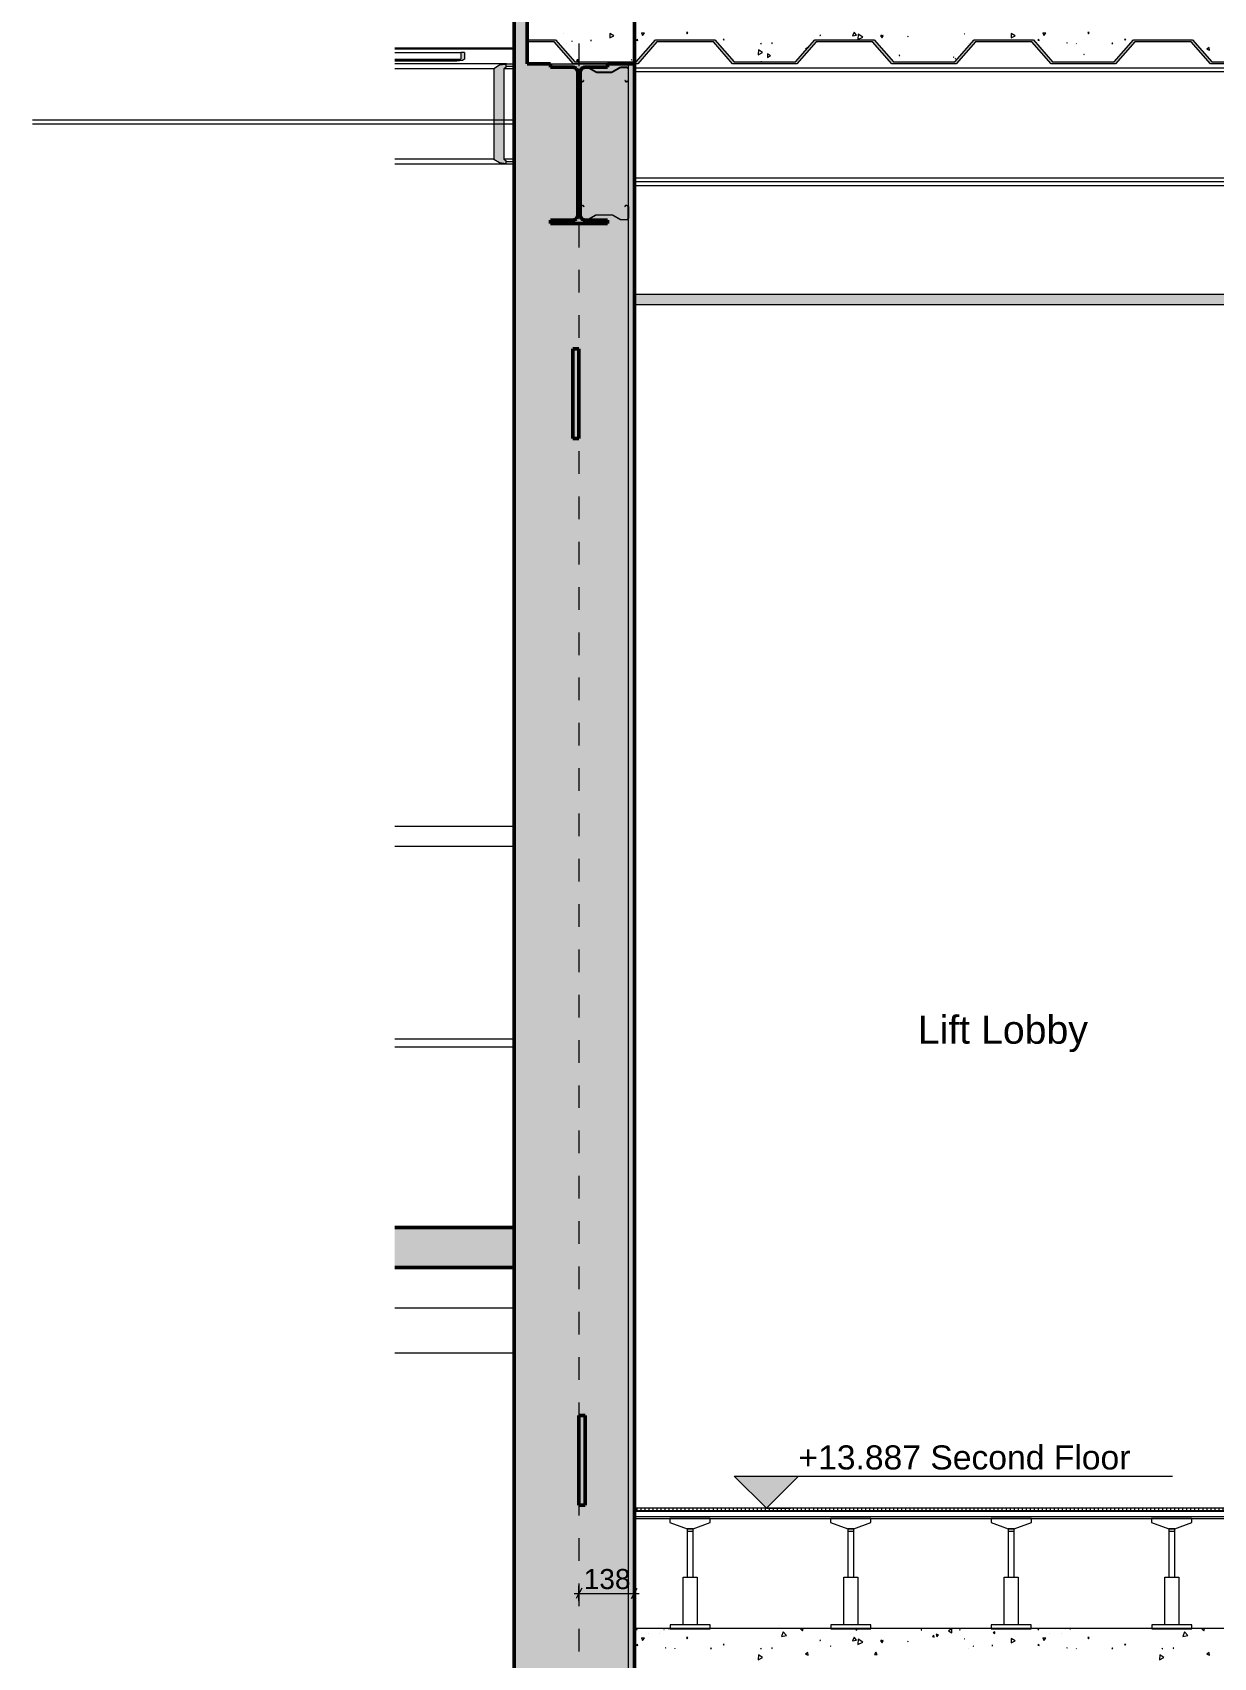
# Model space of a CAD drawing. Header units: millimetres. Extents: x -54677 to 188015, y -4000 to 32873.
# Drawn here: x -21216 to -18274, y 7728 to 11778 of the extents above; entities that cross this region are included whole.
import ezdxf

# ---------------------------------------------------------------- set-up
doc = ezdxf.new("R2010")
doc.units = ezdxf.units.MM
doc.header["$MEASUREMENT"] = 0
doc.linetypes.add('Dashed', pattern=[112.888889, 56.444445, -56.444445])
for name, color, linetype, lineweight in [('0_Pen_No__101', 252, 'Continuous', 15), ('A-20-M_Ceiling_Pen_No__1', 7, 'Continuous', 13), ('A-30-M_Stair_Pen_No__146', 8, 'Continuous', 0), ('A-30-M_Stair_Pen_No__191', 7, 'Continuous', 5), ('A-95-P_Text_1_50_GA_Pen_No__4', 7, 'Continuous', 20), ('New_A-30-M_Stair_Pen_No__191', 7, 'Continuous', 5), ('New_A-95-D_1_20_Pen_No__1', 7, 'Continuous', 13), ('New_A-95-D_Stair_Detail.Dim_Pen_No__4', 7, 'Continuous', 20), ('New_S-280-M_STRUCT_FRAME.IFC Import_Pen_No__1', 7, 'Continuous', 13), ('New_S-280-M_STRUCT_FRAME.IFC Import_Pen_No__160', 5, 'Continuous', 200), ('New_S-280-M_STRUCT_FRAME.IFC Import_Pen_No__90', 8, 'Continuous', 20)]:
    doc.layers.add(name, color=color, linetype=linetype, lineweight=lineweight)
for name, color, linetype, lineweight, true_color in [('A-20-M_Ceiling_Pen_No__107', 7, 'Continuous', 15, 0xa6a6a6), ('A-20-M_Ceiling_Pen_No__241', 7, 'Continuous', 13, 0xc30c20), ('A-20-M_Floor_Slab_Pen_No__29', 7, 'Continuous', 50, 0x2a2a2a), ('A-20-M_Floor_Slab_Pen_No__81', 7, 'Continuous', 20, 0x6a6a6a), ('A-30-M_Stair_Pen_No__107', 7, 'Continuous', 15, 0xa6a6a6), ('A-30-M_Stair_Pen_No__145', 7, 'Continuous', 0, 0xa6a6a6), ('New_A-25-M_Wall_Ext_Pen_No__64', 7, 'Continuous', 20, 0x606060), ('New_A-25-M_Wall_Int_Pen_No__27', 7, 'Continuous', 50, 0x2a2a2a), ('New_A-25-M_Wall_Int_Pen_No__81', 7, 'Continuous', 20, 0x6a6a6a), ('New_A-30-M_Stair_Pen_No__145', 7, 'Continuous', 0, 0xa6a6a6), ('New_S-280-M_STRUCT_FRAME.IFC Import_Pen_No__30', 7, 'Continuous', 50, 0x2a2a2a)]:
    doc.layers.add(name, color=color, linetype=linetype, lineweight=lineweight, true_color=true_color)
doc.layers.add('New_A-95-D_1_20', color=7, linetype='Continuous')
doc.layers.add('New_A-95-D_Stair_Detail.Dim', color=7, linetype='Continuous')
doc.styles.add('GENERATED_STYLE_1', font='')
doc.styles.add('GENERATED_STYLE_2', font='')
doc.styles.get('GENERATED_STYLE_1').set_extended_font_data('Arial')
doc.styles.get('GENERATED_STYLE_2').set_extended_font_data('Swis721 BT')
doc.dimstyles.new('GENERATED_STYLE__1', dxfattribs={"dimtxt": 50, "dimasz": 19, "dimexe": 0.18, "dimexo": 50, "dimgap": 0.09, "dimtad": 1, "dimtih": 1, "dimtoh": 1, "dimdec": 0, "dimzin": 0, "dimdsep": 46, "dimtxsty": 'GENERATED_STYLE_1', "dimblk": 'ARROWHEAD_2', "dimblk1": 'ARROWHEAD_2', "dimblk2": 'ARROWHEAD_2', "dimcen": 0.09, "dimclrd": 7, "dimclre": 7, "dimclrt": 7, "dimadec": 0, "dimazin": 0, "dimtfac": 1, "dimtdec": 4, "dimtmove": 0, "dimatfit": 3, "dimfxl": 1, "dimtolj": 1, "dimtzin": 0, "dimarcsym": 0})
pattern_1 = [(0, (0, 0), (0, 3), [0, -3])]

# ---------------------------------------------------------------- blocks, each defined once
blk = doc.blocks.new('*X4')
at = {"layer": '0_Pen_No__101', "linetype": 'Continuous'}
for p, q in [((-19893.8, 11775), (-19893.9, 11775.1)), ((-19893.9, 11775.1), (-19893.9, 11775)), ((-19893.9, 11775), (-19893.8, 11775)), ((-19884.9, 11749.8), (-19885, 11749.7)), ((-19885, 11749.7), (-19884.9, 11749.7)), ((-19884.9, 11749.7), (-19884.9, 11749.8)), ((-19872.1, 11756.1), (-19872.8, 11756.3)), ((-19872.8, 11756.3), (-19872.7, 11755.6)), ((-19872.7, 11755.6), (-19872.1, 11756.1)), ((-19824.5, 11759.1), (-19826.3, 11758)), ((-19826.3, 11758), (-19824.4, 11757)), ((-19824.4, 11757), (-19824.5, 11759.1)), ((-19777.8, 11775.8), (-19778, 11764.7)), ((-19778, 11764.7), (-19768.3, 11770)), ((-19768.3, 11770), (-19777.8, 11775.8)), ((-19708.9, 11761.8), (-19711.5, 11759)), ((-19711.5, 11759), (-19707.8, 11758.1)), ((-19707.8, 11758.1), (-19708.9, 11761.8)), ((-19691.9, 11776.4), (-19699, 11777.2)), ((-19699, 11777.2), (-19696.2, 11770.7)), ((-19696.2, 11770.7), (-19691.9, 11776.4)), ((-19583.4, 11777.8), (-19587.1, 11777.8)), ((-19587.1, 11777.8), (-19585.3, 11774.6)), ((-19585.3, 11774.6), (-19583.4, 11777.8)), ((-19492.6, 11760.9), (-19495.3, 11761)), ((-19495.3, 11761), (-19494, 11758.6)), ((-19494, 11758.6), (-19492.6, 11760.9)), ((-19401.5, 11751.1), (-19402, 11749.8)), ((-19402, 11749.8), (-19400.6, 11749.9)), ((-19400.6, 11749.9), (-19401.5, 11751.1)), ((-19374, 11752.3), (-19374.4, 11750.8)), ((-19374.4, 11750.8), (-19372.9, 11751.2)), ((-19372.9, 11751.2), (-19374, 11752.3)), ((-19253, 11771.1), (-19254.7, 11771)), ((-19254.7, 11771), (-19253.7, 11769.5)), ((-19253.7, 11769.5), (-19253, 11771.1)), ((-19169.4, 11778.9), (-19173, 11769.8)), ((-19173, 11769.8), (-19163.3, 11771.2)), ((-19163.3, 11771.2), (-19169.4, 11778.9)), ((-19158.9, 11774.1), (-19160, 11760.3)), ((-19160, 11760.3), (-19147.5, 11766.2)), ((-19147.5, 11766.2), (-19158.9, 11774.1)), ((-19096.8, 11771), (-19103.7, 11770.1)), ((-19103.7, 11770.1), (-19099.6, 11764.6)), ((-19100.7, 11772.1), (-19101.2, 11771.8)), ((-19101.2, 11771.8), (-19100.7, 11771.6)), ((-19100.7, 11771.6), (-19100.7, 11772.1)), ((-19099.6, 11764.6), (-19096.8, 11771)), ((-19034.9, 11768.8), (-19035.8, 11768)), ((-19035.8, 11768), (-19034.7, 11767.6)), ((-19034.7, 11767.6), (-19034.9, 11768.8)), ((-18893.8, 11775), (-18893.9, 11775.1)), ((-18893.9, 11775.1), (-18893.9, 11775)), ((-18893.9, 11775), (-18893.8, 11775)), ((-18884.9, 11749.8), (-18885, 11749.7)), ((-18885, 11749.7), (-18884.9, 11749.7)), ((-18884.9, 11749.7), (-18884.9, 11749.8)), ((-18777.8, 11775.8), (-18778, 11764.7)), ((-18778, 11764.7), (-18768.3, 11770)), ((-18768.3, 11770), (-18777.8, 11775.8)), ((-18708.9, 11761.8), (-18711.5, 11759)), ((-18711.5, 11759), (-18707.8, 11758.1)), ((-18707.8, 11758.1), (-18708.9, 11761.8)), ((-18691.9, 11776.4), (-18699, 11777.2)), ((-18699, 11777.2), (-18696.2, 11770.7)), ((-18696.2, 11770.7), (-18691.9, 11776.4)), ((-18638.6, 11752.2), (-18639.2, 11752.5)), ((-18639.2, 11752.5), (-18639.2, 11751.8)), ((-18639.2, 11751.8), (-18638.6, 11752.2)), ((-18615.6, 11750.3), (-18616.2, 11750.2)), ((-18616.2, 11750.2), (-18615.8, 11749.8)), ((-18615.8, 11749.8), (-18615.6, 11750.3)), ((-18583.4, 11777.8), (-18587.1, 11777.8)), ((-18587.1, 11777.8), (-18585.3, 11774.6)), ((-18585.3, 11774.6), (-18583.4, 11777.8)), ((-18525.9, 11752.6), (-18527, 11750.5)), ((-18527, 11750.5), (-18524.7, 11750.6)), ((-18524.7, 11750.6), (-18525.9, 11752.6)), ((-18492.6, 11760.9), (-18495.3, 11761)), ((-18495.3, 11761), (-18494, 11758.6)), ((-18494, 11758.6), (-18492.6, 11760.9)), ((-19857.6, 11711.5), (-19861.1, 11708.5)), ((-19861.1, 11708.5), (-19856.8, 11707)), ((-19856.8, 11707), (-19857.6, 11711.5)), ((-19723.5, 11709.8), (-19723.2, 11709.3)), ((-19722.9, 11709.8), (-19723.5, 11709.8)), ((-19723.2, 11709.3), (-19722.9, 11709.8)), ((-19407.7, 11734.6), (-19408, 11722.4)), ((-19408, 11722.4), (-19397.4, 11728.2)), ((-19397.4, 11728.2), (-19407.7, 11734.6)), ((-19401.3, 11705.4), (-19401.2, 11705)), ((-19399.2, 11705.1), (-19401.3, 11705.4)), ((-19399.3, 11705), (-19399.2, 11705.1)), ((-19385.1, 11724.6), (-19385.4, 11715.9)), ((-19385.4, 11715.9), (-19377.7, 11720)), ((-19377.7, 11720), (-19385.1, 11724.6)), ((-19284.7, 11740.8), (-19290.3, 11736.4)), ((-19290.3, 11736.4), (-19288.3, 11735.7)), ((-19284.6, 11740), (-19284.7, 11740.8)), ((-19075.2, 11710.5), (-19076.2, 11710.3)), ((-19075.6, 11709.6), (-19075.2, 11710.5)), ((-19056.7, 11722.6), (-19057.4, 11720.8)), ((-19057.4, 11720.8), (-19055.5, 11721.1)), ((-19055.5, 11721.1), (-19056.7, 11722.6)), ((-18921.3, 11717.6), (-18921.8, 11716.6)), ((-18921.8, 11716.6), (-18920.7, 11716.7)), ((-18920.7, 11716.7), (-18921.3, 11717.6)), ((-18917, 11714), (-18917.8, 11713.2)), ((-18917.8, 11713.2), (-18916.7, 11712.9)), ((-18916.7, 11712.9), (-18917, 11714)), ((-18597.2, 11723.3), (-18596.7, 11722.4)), ((-18596.2, 11723.3), (-18597.2, 11723.3)), ((-18596.7, 11722.4), (-18596.2, 11723.3)), ((-18284.7, 11740.8), (-18290.3, 11736.4)), ((-18290.3, 11736.4), (-18283.7, 11733.8)), ((-18283.7, 11733.8), (-18284.7, 11740.8))]:
    blk.add_line(p, q, dxfattribs=at)
blk = doc.blocks.new('Fill_2_1', base_point=(0, 0))
at = {"layer": '0_Pen_No__101', "color": 8, "linetype": 'Continuous', "lineweight": 15}
for p, q in [((-19984.1, 11850), (-19984.1, 11760)), ((-19984.1, 11760), (-19913.2, 11760)), ((-19913.2, 11760), (-19865.2, 11705)), ((-19712, 11705), (-19663.9, 11760)), ((-19663.9, 11760), (-19516.4, 11760)), ((-19516.4, 11760), (-19468.3, 11705)), ((-19315.1, 11705), (-19267.1, 11760)), ((-19267.1, 11760), (-19119.5, 11760)), ((-19119.5, 11760), (-19071.5, 11705)), ((-18918.3, 11705), (-18870.2, 11760)), ((-18870.2, 11760), (-18722.7, 11760)), ((-18722.7, 11760), (-18674.7, 11705)), ((-18521.4, 11705), (-18473.4, 11760)), ((-18473.4, 11760), (-18325.9, 11760)), ((-18325.9, 11760), (-18277.8, 11705)), ((-19865.2, 11705), (-19712, 11705)), ((-19468.3, 11705), (-19468.3, 11705)), ((-19468.3, 11705), (-19315.1, 11705)), ((-19071.5, 11705), (-18918.3, 11705)), ((-18674.7, 11705), (-18521.4, 11705)), ((-18277.8, 11705), (-18277.8, 11705)), ((-18277.8, 11705), (-18124.6, 11705))]:
    blk.add_line(p, q, dxfattribs=at)
at = {"layer": '0_Pen_No__101', "linetype": 'Continuous'}
blk.add_blockref('*X4', (0, 0), dxfattribs=at)
blk = doc.blocks.new('*X6')
at = {"layer": '0_Pen_No__101', "linetype": 'Continuous'}
for p, q in [((-19710.7, 7799.4), (-19711.2, 7797.6)), ((-19711.2, 7797.6), (-19709.4, 7798.1)), ((-19709.4, 7798.1), (-19710.7, 7799.4)), ((-19691.9, 7776.4), (-19699, 7777.2)), ((-19699, 7777.2), (-19696.2, 7770.7)), ((-19696.2, 7770.7), (-19691.9, 7776.4)), ((-19682.7, 7789), (-19682.7, 7788.8)), ((-19682.5, 7788.9), (-19682.7, 7789)), ((-19682.7, 7788.8), (-19682.5, 7788.9)), ((-19653.4, 7787), (-19653.6, 7786.9)), ((-19653.6, 7786.9), (-19653.4, 7786.8)), ((-19653.4, 7786.8), (-19653.4, 7787)), ((-19642.8, 7798.4), (-19643, 7798.1)), ((-19643, 7798.1), (-19642.6, 7798)), ((-19642.6, 7798), (-19642.8, 7798.4)), ((-19631.2, 7800.3), (-19630.6, 7799.2)), ((-19630.6, 7799.2), (-19630, 7800.3)), ((-19583.4, 7777.8), (-19587.1, 7777.8)), ((-19587.1, 7777.8), (-19585.3, 7774.6)), ((-19585.3, 7774.6), (-19583.4, 7777.8)), ((-19346.3, 7792.4), (-19350.3, 7780.5)), ((-19350.3, 7780.5), (-19338, 7783.1)), ((-19338, 7783.1), (-19346.3, 7792.4)), ((-19303.5, 7800.3), (-19297.8, 7794.4)), ((-19297.8, 7794.4), (-19296.1, 7800.3)), ((-19169.4, 7778.9), (-19173, 7769.8)), ((-19163.3, 7771.2), (-19169.4, 7778.9)), ((-19163.1, 7798.9), (-19164.9, 7797.3)), ((-19164.9, 7797.3), (-19162.6, 7796.5)), ((-19162.6, 7796.5), (-19163.1, 7798.9)), ((-19002, 7798.1), (-19002.1, 7796.6)), ((-19002.1, 7796.6), (-19000.7, 7797.3)), ((-19000.7, 7797.3), (-19002, 7798.1)), ((-18970.3, 7783.7), (-18973.9, 7780.5)), ((-18973.9, 7780.5), (-18969.4, 7779)), ((-18969.4, 7779), (-18970.3, 7783.7)), ((-18958.6, 7784.9), (-18965, 7786.5)), ((-18965, 7786.5), (-18963.1, 7780.1)), ((-18963.1, 7780.1), (-18958.6, 7784.9)), ((-18925.4, 7799.5), (-18934.4, 7795)), ((-18934.4, 7795), (-18926, 7789.5)), ((-18926, 7789.5), (-18925.4, 7799.5)), ((-18906.1, 7798.1), (-18906.3, 7797.1)), ((-18906.3, 7797.1), (-18905.3, 7797.4)), ((-18905.3, 7797.4), (-18906.1, 7798.1)), ((-18819, 7792.4), (-18822.6, 7789.9)), ((-18822.6, 7789.9), (-18818.6, 7788)), ((-18818.6, 7788), (-18819, 7792.4)), ((-18777.8, 7775.8), (-18778, 7764.7)), ((-18768.3, 7770), (-18777.8, 7775.8)), ((-18710.7, 7799.4), (-18711.2, 7797.6)), ((-18711.2, 7797.6), (-18709.4, 7798.1)), ((-18709.4, 7798.1), (-18710.7, 7799.4)), ((-18691.9, 7776.4), (-18699, 7777.2)), ((-18699, 7777.2), (-18696.2, 7770.7)), ((-18696.2, 7770.7), (-18691.9, 7776.4)), ((-18682.7, 7789), (-18682.7, 7788.8)), ((-18682.5, 7788.9), (-18682.7, 7789)), ((-18682.7, 7788.8), (-18682.5, 7788.9)), ((-18653.4, 7787), (-18653.6, 7786.9)), ((-18653.6, 7786.9), (-18653.4, 7786.8)), ((-18653.4, 7786.8), (-18653.4, 7787)), ((-18642.8, 7798.4), (-18643, 7798.1)), ((-18643, 7798.1), (-18642.6, 7798)), ((-18642.6, 7798), (-18642.8, 7798.4)), ((-18631.2, 7800.3), (-18630.6, 7799.2)), ((-18630.6, 7799.2), (-18630, 7800.3)), ((-18583.4, 7777.8), (-18587.1, 7777.8)), ((-18587.1, 7777.8), (-18585.3, 7774.6)), ((-18585.3, 7774.6), (-18583.4, 7777.8)), ((-18346.3, 7792.4), (-18350.3, 7780.5)), ((-18350.3, 7780.5), (-18338, 7783.1)), ((-18338, 7783.1), (-18346.3, 7792.4)), ((-18303.5, 7800.3), (-18297.8, 7794.4)), ((-18297.8, 7794.4), (-18296.1, 7800.3)), ((-19708.9, 7761.8), (-19711.5, 7759)), ((-19711.5, 7759), (-19707.8, 7758.1)), ((-19707.8, 7758.1), (-19708.9, 7761.8)), ((-19638.6, 7752.2), (-19639.2, 7752.5)), ((-19639.2, 7752.5), (-19639.2, 7751.8)), ((-19639.2, 7751.8), (-19638.6, 7752.2)), ((-19615.6, 7750.3), (-19616.2, 7750.2)), ((-19616.2, 7750.2), (-19615.8, 7749.8)), ((-19615.8, 7749.8), (-19615.6, 7750.3)), ((-19525.9, 7752.6), (-19527, 7750.5)), ((-19527, 7750.5), (-19524.7, 7750.6)), ((-19524.7, 7750.6), (-19525.9, 7752.6)), ((-19492.6, 7760.9), (-19495.3, 7761)), ((-19495.3, 7761), (-19494, 7758.6)), ((-19494, 7758.6), (-19492.6, 7760.9)), ((-19401.5, 7751.1), (-19402, 7749.8)), ((-19402, 7749.8), (-19400.6, 7749.9)), ((-19400.6, 7749.9), (-19401.5, 7751.1)), ((-19374, 7752.3), (-19374.4, 7750.8)), ((-19374.4, 7750.8), (-19372.9, 7751.2)), ((-19372.9, 7751.2), (-19374, 7752.3)), ((-19284.7, 7740.8), (-19290.3, 7736.4)), ((-19290.3, 7736.4), (-19283.7, 7733.8)), ((-19283.7, 7733.8), (-19284.7, 7740.8)), ((-19253, 7771.1), (-19254.7, 7771)), ((-19254.7, 7771), (-19253.7, 7769.5)), ((-19253.7, 7769.5), (-19253, 7771.1)), ((-19227.3, 7757), (-19227.7, 7756.5)), ((-19227.7, 7756.5), (-19227.1, 7756.4)), ((-19227.1, 7756.4), (-19227.3, 7757)), ((-19173, 7769.8), (-19163.3, 7771.2)), ((-19158.9, 7774.1), (-19160, 7760.3)), ((-19160, 7760.3), (-19147.5, 7766.2)), ((-19147.5, 7766.2), (-19158.9, 7774.1)), ((-19114.9, 7741.3), (-19118.2, 7735.8)), ((-19118.2, 7735.8), (-19111.7, 7735.7)), ((-19111.7, 7735.7), (-19114.9, 7741.3)), ((-19096.8, 7771), (-19103.7, 7770.1)), ((-19103.7, 7770.1), (-19099.6, 7764.6)), ((-19100.7, 7772.1), (-19101.2, 7771.8)), ((-19101.2, 7771.8), (-19100.7, 7771.6)), ((-19100.7, 7771.6), (-19100.7, 7772.1)), ((-19099.6, 7764.6), (-19096.8, 7771)), ((-19034.9, 7768.8), (-19035.8, 7768)), ((-19035.8, 7768), (-19034.7, 7767.6)), ((-19034.7, 7767.6), (-19034.9, 7768.8)), ((-18893.8, 7775), (-18893.9, 7775.1)), ((-18893.9, 7775.1), (-18893.9, 7775)), ((-18893.9, 7775), (-18893.8, 7775)), ((-18884.9, 7749.8), (-18885, 7749.7)), ((-18885, 7749.7), (-18884.9, 7749.7)), ((-18884.9, 7749.7), (-18884.9, 7749.8)), ((-18872.1, 7756.1), (-18872.8, 7756.3)), ((-18872.8, 7756.3), (-18872.7, 7755.6)), ((-18872.7, 7755.6), (-18872.1, 7756.1)), ((-18824.5, 7759.1), (-18826.3, 7758)), ((-18826.3, 7758), (-18824.4, 7757)), ((-18824.4, 7757), (-18824.5, 7759.1)), ((-18778, 7764.7), (-18768.3, 7770)), ((-18708.9, 7761.8), (-18711.5, 7759)), ((-18711.5, 7759), (-18707.8, 7758.1)), ((-18707.8, 7758.1), (-18708.9, 7761.8)), ((-18638.6, 7752.2), (-18639.2, 7752.5)), ((-18639.2, 7752.5), (-18639.2, 7751.8)), ((-18639.2, 7751.8), (-18638.6, 7752.2)), ((-18615.6, 7750.3), (-18616.2, 7750.2)), ((-18616.2, 7750.2), (-18615.8, 7749.8)), ((-18615.8, 7749.8), (-18615.6, 7750.3)), ((-18525.9, 7752.6), (-18527, 7750.5)), ((-18527, 7750.5), (-18524.7, 7750.6)), ((-18524.7, 7750.6), (-18525.9, 7752.6)), ((-18492.6, 7760.9), (-18495.3, 7761)), ((-18495.3, 7761), (-18494, 7758.6)), ((-18494, 7758.6), (-18492.6, 7760.9)), ((-18401.5, 7751.1), (-18402, 7749.8)), ((-18402, 7749.8), (-18400.6, 7749.9)), ((-18400.6, 7749.9), (-18401.5, 7751.1)), ((-18374, 7752.3), (-18374.4, 7750.8)), ((-18374.4, 7750.8), (-18372.9, 7751.2)), ((-18372.9, 7751.2), (-18374, 7752.3)), ((-18284.7, 7740.8), (-18290.3, 7736.4)), ((-18290.3, 7736.4), (-18283.7, 7733.8)), ((-18283.7, 7733.8), (-18284.7, 7740.8)), ((-19407.7, 7734.6), (-19408, 7722.4)), ((-19408, 7722.4), (-19397.4, 7728.2)), ((-19397.4, 7728.2), (-19407.7, 7734.6)), ((-18407.7, 7734.6), (-18408, 7722.4)), ((-18408, 7722.4), (-18397.4, 7728.2)), ((-18397.4, 7728.2), (-18407.7, 7734.6))]:
    blk.add_line(p, q, dxfattribs=at)
blk = doc.blocks.new('Fill_3_1', base_point=(0, 0))
at = {"layer": '0_Pen_No__101', "color": 8, "linetype": 'Continuous', "lineweight": 15}
for p, q in [((-19241, 7800.3), (-19716.2, 7800.3)), ((-19716.2, 7800.3), (-19716.2, 7710.3)), ((-18050.5, 7800.3), (-19241, 7800.3))]:
    blk.add_line(p, q, dxfattribs=at)
at = {"layer": '0_Pen_No__101', "linetype": 'Continuous'}
blk.add_blockref('*X6', (0, 0), dxfattribs=at)
blk = doc.blocks.new('*D35')
at = {"layer": 'New_A-95-D_1_20_Pen_No__1', "linetype": 'Continuous'}
for p, q in [((-19854.8, 12000.3), (-19854.8, 12361.9)), ((-19976.9, 12031.5), (-19991.3, 12006.5)), ((-19984.1, 11810), (-19984.1, 12037.8)), ((-19862, 12006.5), (-19847.5, 12031.5)), ((-19996.3, 12019), (-19984.1, 12019)), ((-19984.1, 12019), (-19854.8, 12019)), ((-19854.8, 12019), (-19842.5, 12019))]:
    blk.add_line(p, q, dxfattribs=at)
at = {"layer": 'New_A-95-D_1_20_Pen_No__1', "insert": (-19976.6, 12029), "char_height": 50, "attachment_point": 7, "style": 'GENERATED_STYLE_1'}
blk.add_mtext('\\A1;{\\fArial|b0|i0|c0|p34;129}', dxfattribs=at)
blk = doc.blocks.new('ARROWHEAD_2')
at = {"color": 0, "linetype": 'Continuous', "lineweight": 0}
for p, q in [((0, 0), (-1, 0)), ((-0.38, -0.66), (0.38, 0.66))]:
    blk.add_line(p, q, dxfattribs=at)
blk = doc.blocks.new('*D36')
at = {"layer": 'New_A-95-D_1_20_Pen_No__1', "linetype": 'Continuous'}
for p, q in [((-19847.5, 7900.6), (-19862, 7875.6)), ((-19854.8, 7869.3), (-19854.8, 7906.8)), ((-19723.8, 7875.6), (-19709.4, 7900.6)), ((-19716.6, 7850), (-19716.6, 7906.8)), ((-19867, 7888.1), (-19854.8, 7888.1)), ((-19854.8, 7888.1), (-19716.6, 7888.1)), ((-19716.6, 7888.1), (-19704.4, 7888.1))]:
    blk.add_line(p, q, dxfattribs=at)
at = {"layer": 'New_A-95-D_1_20_Pen_No__1', "insert": (-19842.9, 7898.1), "char_height": 50, "attachment_point": 7, "style": 'GENERATED_STYLE_1'}
blk.add_mtext('\\A1;{\\fArial|b0|i0|c0|p34;138}', dxfattribs=at)
blk = doc.blocks.new('Dimension_3_1', base_point=(-19387.9, 8100))
at = {"layer": 'New_A-95-D_Stair_Detail.Dim', "linetype": 'Continuous', "lineweight": 0, "true_color": 0x000000}
blk.add_hatch(color=178, dxfattribs=at).paths.add_polyline_path([(-19387.9, 8100), (-19307.9, 8180), (-19467.9, 8180)])
at = {"layer": 'New_A-95-D_Stair_Detail.Dim_Pen_No__4', "linetype": 'Continuous'}
for p, q in [((-19387.9, 8100), (-19467.9, 8180)), ((-19467.9, 8180), (-19307.9, 8180)), ((-19307.9, 8180), (-19387.9, 8100)), ((-19307.9, 8180), (-18375.9, 8180)), ((-19387.9, 8100), (-19447.9, 8100)), ((-19387.9, 8100), (-19327.9, 8100))]:
    blk.add_line(p, q, dxfattribs=at)
at = {"layer": 'New_A-95-D_Stair_Detail.Dim_Pen_No__4', "insert": (-19307.9, 8196), "char_height": 60, "attachment_point": 7, "style": 'GENERATED_STYLE_1'}
blk.add_mtext('\\A1;{\\fArial|b0|i0|c0|p34;+13.887 Second Floor}', dxfattribs=at)

msp = doc.modelspace()

# ---------------------------------------------------------------- hatches: boundary and pattern name
at = {"layer": 'A-20-M_Ceiling_Pen_No__107', "linetype": 'Continuous'}
h = msp.add_hatch(dxfattribs=at)
h.set_pattern_fill('Gypsum_PB_0001', color=256, style=0, pattern_type=2)
h.set_pattern_definition(pattern_1)
h.paths.add_polyline_path([(-19716.2, 11100), (-16696.7, 11100), (-16696.7, 11125), (-19716.2, 11125)])
at = {"layer": 'A-20-M_Floor_Slab_Pen_No__81', "linetype": 'Continuous', "lineweight": 0, "true_color": 0x353535}
msp.add_hatch(color=250, dxfattribs=at).paths.add_polyline_path([(-20016.6, 8700), (-20016.6, 8800), (-20313.9, 8800), (-20313.9, 8700)])
at = {"layer": 'A-30-M_Stair_Pen_No__107', "linetype": 'Continuous'}
h = msp.add_hatch(dxfattribs=at)
h.set_pattern_fill('Gypsum_PB_0001', color=256, style=0, pattern_type=2)
h.set_pattern_definition(pattern_1)
h.paths.add_polyline_path([(-19732.3, 11700), (-19732.3, 0), (-19716.8, 0), (-19716.8, 11700)])
at = {"layer": 'A-30-M_Stair_Pen_No__145', "linetype": 'Continuous'}
h = msp.add_hatch(dxfattribs=at)
h.set_pattern_fill('Floor_Finish_0001', color=256, style=0, pattern_type=2)
h.set_pattern_definition([(90, (0, 0), (-10, 0), [])])
h.paths.add_polyline_path([(-19716.2, 8094.8), (-16696.7, 8094.8), (-16696.7, 8100.3), (-19716.2, 8100.3)])
at = {"layer": 'A-30-M_Stair_Pen_No__146', "linetype": 'Continuous'}
msp.add_hatch(color=256, dxfattribs=at).paths.add_polyline_path([(-19913.2, 11760), (-19865.2, 11705), (-19712, 11705), (-19663.9, 11760), (-19516.4, 11760), (-19468.3, 11705), (-19315.1, 11705), (-19267.1, 11760), (-19119.5, 11760), (-19071.5, 11705), (-18987.5, 11705), (-18918.3, 11705), (-18870.2, 11760), (-18722.7, 11760), (-18674.7, 11705), (-18550.3, 11705), (-18521.4, 11705), (-18473.4, 11760), (-18325.9, 11760), (-18277.8, 11705), (-18124.6, 11705), (-18076.6, 11760), (-17929, 11760), (-17881, 11705), (-17796.9, 11705), (-17727.8, 11705), (-17679.7, 11760), (-17532.2, 11760), (-17484.1, 11705), (-17330.9, 11705), (-17282.9, 11760), (-17135.3, 11760), (-17087.3, 11705), (-16934.1, 11705), (-16886, 11760), (-16738.5, 11760), (-16706.7, 11723.6), (-16706.7, 11714.3), (-16742, 11754.7), (-16882.5, 11754.7), (-16930.3, 11700), (-16934.1, 11700), (-16934.1, 11699.7), (-17090.8, 11699.7), (-17138.9, 11754.7), (-17279.3, 11754.7), (-17327.3, 11699.8), (-17487.7, 11699.8), (-17535.7, 11754.8), (-17676.2, 11754.8), (-17724.2, 11699.9), (-17727.8, 11699.9), (-17727.8, 11699.7), (-17884.5, 11699.7), (-17932.6, 11754.7), (-18073, 11754.7), (-18121, 11699.8), (-18121.2, 11699.8), (-18121.3, 11699.7), (-18124.6, 11699.7), (-18281.4, 11699.7), (-18329.4, 11754.7), (-18469.9, 11754.7), (-18517.9, 11699.8), (-18678.2, 11699.8), (-18726.3, 11754.8), (-18866.7, 11754.8), (-18914.7, 11699.9), (-18914.8, 11699.9), (-18914.9, 11699.7), (-18918.3, 11699.7), (-19075.1, 11699.7), (-19123.1, 11754.7), (-19263.5, 11754.7), (-19311.6, 11699.8), (-19471.9, 11699.8), (-19519.9, 11754.8), (-19660.4, 11754.8), (-19708.4, 11699.9), (-19868.7, 11699.9), (-19916.8, 11754.9), (-19984.1, 11754.9), (-19984.1, 11760)])
at = {"layer": 'New_A-25-M_Wall_Int_Pen_No__81', "linetype": 'Continuous', "lineweight": 0, "true_color": 0x353535}
h = msp.add_hatch(color=250, dxfattribs=at)
h.paths.add_polyline_path([(-19984.1, 12150), (-20016.6, 12150), (-20016.6, 0), (-19732.3, 0), (-19732.3, 11700), (-19783.8, 11700), (-19783.8, 11691.4), (-19841.3, 11691.4), (-19848.5, 11688.4), (-19851.5, 11681.2), (-19851.5, 11320.8), (-19848.5, 11313.6), (-19841.3, 11310.6), (-19783.8, 11310.6), (-19783.8, 11302), (-19925.6, 11302), (-19925.6, 11310.6), (-19868.1, 11310.6), (-19860.9, 11313.6), (-19857.9, 11320.8), (-19857.9, 11681.2), (-19860.9, 11688.4), (-19868.1, 11691.4), (-19925.6, 11691.4), (-19925.6, 11700), (-19984.1, 11700)])
h.paths.add_polyline_path([(-19869.7, 10989.9), (-19854.7, 10989.9), (-19854.7, 10766.4), (-19869.7, 10766.4)], flags=0)
h.paths.add_polyline_path([(-19839.7, 8331.6), (-19839.7, 8108.1), (-19854.7, 8108.1), (-19854.7, 8331.6)], flags=0)
h.paths.add_polyline_path([(-19925.6, 7650), (-19783.8, 7650), (-19783.8, 7641.4), (-19841.3, 7641.4), (-19848.5, 7638.4), (-19851.5, 7631.2), (-19851.5, 7270.8), (-19848.5, 7263.6), (-19841.3, 7260.6), (-19783.8, 7260.6), (-19783.8, 7252), (-19925.6, 7252), (-19925.6, 7260.6), (-19868.1, 7260.6), (-19860.9, 7263.6), (-19857.9, 7270.8), (-19857.9, 7631.2), (-19860.9, 7638.4), (-19868.1, 7641.4), (-19925.6, 7641.4)], flags=0)
h.paths.add_polyline_path([(-19783.8, 3202), (-19925.6, 3202), (-19925.6, 3210.6), (-19868.1, 3210.6), (-19860.9, 3213.6), (-19857.9, 3220.8), (-19857.9, 3581.2), (-19860.9, 3588.4), (-19868.1, 3591.4), (-19925.6, 3591.4), (-19925.6, 3600), (-19783.8, 3600), (-19783.8, 3591.4), (-19841.3, 3591.4), (-19848.5, 3588.4), (-19851.5, 3581.2), (-19851.5, 3220.8), (-19848.5, 3213.6), (-19841.3, 3210.6), (-19783.8, 3210.6)], flags=0)
at = {"layer": 'New_A-30-M_Stair_Pen_No__145', "linetype": 'Continuous'}
for points in [[(-19735.5, 11691.4), (-19750.5, 11691.4, 0.131652), (-19752.6, 11690.8), (-19771.6, 11679.9, -0.131652), (-19773.1, 11679.5), (-19810.7, 11679.5, -0.131652), (-19812.2, 11679.9), (-19831.2, 11690.8, 0.131652), (-19833.3, 11691.4), (-19847.5, 11691.4, 0.414214), (-19851.3, 11687.6), (-19851.3, 11658.5, 0.36397), (-19848.9, 11655.7), (-19846.3, 11655.2, 0.414214), (-19843, 11657.5), (-19842.8, 11658.6), (-19843.6, 11658.7), (-19843.8, 11657.7, -0.414214), (-19846.2, 11656), (-19848.8, 11656.4, -0.36397), (-19850.5, 11658.5), (-19850.5, 11687.6, -0.414214), (-19847.5, 11690.6), (-19833.3, 11690.6, -0.131652), (-19831.6, 11690.2), (-19812.6, 11679.2, 0.131652), (-19810.7, 11678.7), (-19773.1, 11678.7, 0.131652), (-19771.2, 11679.2), (-19752.2, 11690.2, -0.131652), (-19750.5, 11690.6), (-19735.5, 11690.6, -0.414214), (-19732.5, 11687.6), (-19732.5, 11658.5, -0.36397), (-19734.2, 11656.4), (-19736.8, 11656, -0.414214), (-19739.2, 11657.7), (-19739.4, 11658.7), (-19740.2, 11658.6), (-19740, 11657.5, 0.414214), (-19736.7, 11655.2), (-19734.1, 11655.7, 0.36397), (-19731.7, 11658.5), (-19731.7, 11687.6, 0.414214)], [(-19735.5, 11311.3), (-19750.5, 11311.3, -0.131652), (-19752.6, 11311.9), (-19771.6, 11322.8, 0.131652), (-19773.1, 11323.2), (-19810.7, 11323.2, 0.131652), (-19812.2, 11322.8), (-19831.2, 11311.9, -0.131652), (-19833.3, 11311.3), (-19847.5, 11311.3, -0.414214), (-19851.3, 11315.1), (-19851.3, 11344.2, -0.36397), (-19848.9, 11347), (-19846.3, 11347.5, -0.414214), (-19843, 11345.2), (-19842.8, 11344.1), (-19843.6, 11344), (-19843.8, 11345, 0.414214), (-19846.2, 11346.7), (-19848.8, 11346.3, 0.36397), (-19850.5, 11344.2), (-19850.5, 11315.1, 0.414214), (-19847.5, 11312.1), (-19833.3, 11312.1, 0.131652), (-19831.6, 11312.5), (-19812.6, 11323.5, -0.131652), (-19810.7, 11324), (-19773.1, 11324, -0.131652), (-19771.2, 11323.5), (-19752.2, 11312.5, 0.131652), (-19750.5, 11312.1), (-19735.5, 11312.1, 0.414214), (-19732.5, 11315.1), (-19732.5, 11344.2, 0.36397), (-19734.2, 11346.3), (-19736.8, 11346.7, 0.414214), (-19739.2, 11345), (-19739.4, 11344), (-19740.2, 11344.1), (-19740, 11345.2, -0.414214), (-19736.7, 11347.5), (-19734.1, 11347, -0.36397), (-19731.7, 11344.2), (-19731.7, 11315.1, -0.414214)]]:
    msp.add_hatch(color=256, dxfattribs=at).paths.add_polyline_path(points)
h = msp.add_hatch(dxfattribs=at)
h.set_pattern_fill('Plywood_0001', color=256, style=0, pattern_type=2)
h.set_pattern_definition([(0, (0, 0), (0, 40), [])])
h.paths.add_polyline_path([(-16696.7, 8092.3), (-19716.2, 8092.3), (-19716.2, 8074.6), (-16696.7, 8074.6)])
at = {"layer": 'New_S-280-M_STRUCT_FRAME.IFC Import_Pen_No__160', "linetype": 'Continuous', "lineweight": 0, "true_color": 0x00007f}
for points in [[(-20313.9, 11709.5), (-20313.9, 11707), (-20158.9, 11707), (-20145.3, 11708.5), (-20139.7, 11712), (-20139.7, 11728), (-20149.3, 11728), (-20149.3, 11712), (-20152.1, 11710.2), (-20158.9, 11709.5)], [(-20052.4, 11696.3), (-20066.6, 11687.4), (-20066.6, 11462.6), (-20052.4, 11453.7), (-20036.8, 11452), (-20036.8, 11459.2), (-20042.3, 11462.6), (-20042.3, 11687.4), (-20036.8, 11690.8), (-20036.8, 11698)], [(-19783.8, 11302), (-19783.8, 11310.6), (-19841.3, 11310.6), (-19848.5, 11313.6), (-19851.5, 11320.8), (-19851.5, 11681.2), (-19848.5, 11688.4), (-19841.3, 11691.4), (-19783.8, 11691.4), (-19783.8, 11700), (-19925.6, 11700), (-19925.6, 11691.4), (-19868.1, 11691.4), (-19860.9, 11688.4), (-19857.9, 11681.2), (-19857.9, 11320.8), (-19860.9, 11313.6), (-19868.1, 11310.6), (-19925.6, 11310.6), (-19925.6, 11302)], [(-19854.7, 10766.4), (-19854.7, 10989.9), (-19869.7, 10989.9), (-19869.7, 10766.4)], [(-19839.7, 8108.1), (-19839.7, 8331.6), (-19854.7, 8331.6), (-19854.7, 8108.1)]]:
    msp.add_hatch(color=176, dxfattribs=at).paths.add_polyline_path(points)

# ---------------------------------------------------------------- linework, layer by layer
at = {"layer": 'A-20-M_Ceiling_Pen_No__1', "linetype": 'Continuous', "flags": 128}
msp.add_lwpolyline([(-19716.2, 11100), (-16696.7, 11100), (-16696.7, 11125), (-19716.2, 11125)], close=True, dxfattribs=at)
at = {"layer": 'A-20-M_Ceiling_Pen_No__241', "linetype": 'Dashed'}
msp.add_line((-19854.8, 20217.3), (-19854.8, -4000), dxfattribs=at)
at = {"layer": 'A-20-M_Floor_Slab_Pen_No__29', "linetype": 'Continuous'}
for p, q in [((-20016.6, 8800), (-20313.9, 8800)), ((-20016.6, 8700), (-20313.9, 8700))]:
    msp.add_line(p, q, dxfattribs=at)
at = {"layer": 'A-30-M_Stair_Pen_No__191', "linetype": 'Continuous', "flags": 128}
msp.add_lwpolyline([(-18124.6, 11699.7), (-18281.4, 11699.7), (-18329.4, 11754.7), (-18469.9, 11754.7), (-18517.9, 11699.8), (-18678.2, 11699.8), (-18726.3, 11754.8), (-18866.7, 11754.8), (-18914.7, 11699.9), (-18914.8, 11699.9), (-18914.9, 11699.7), (-18918.3, 11699.7), (-19075.1, 11699.7), (-19123.1, 11754.7), (-19263.5, 11754.7), (-19311.6, 11699.8), (-19471.9, 11699.8), (-19519.9, 11754.8), (-19660.4, 11754.8), (-19708.4, 11699.9), (-19868.7, 11699.9), (-19916.8, 11754.9), (-19984.1, 11754.9), (-19984.1, 11760), (-19913.2, 11760), (-19865.2, 11705), (-19712, 11705), (-19663.9, 11760), (-19516.4, 11760), (-19468.3, 11705), (-19315.1, 11705), (-19267.1, 11760), (-19119.5, 11760), (-19071.5, 11705), (-18987.5, 11705), (-18918.3, 11705), (-18870.2, 11760), (-18722.7, 11760), (-18674.7, 11705), (-18550.3, 11705), (-18521.4, 11705), (-18473.4, 11760), (-18325.9, 11760), (-18277.8, 11705), (-18124.6, 11705)], dxfattribs=at)
for points in [[(-19732.3, 11700), (-19732.3, 0), (-19716.8, 0), (-19716.8, 11700)], [(-19716.2, 8094.8), (-16696.7, 8094.8), (-16696.7, 8100.3), (-19716.2, 8100.3)], [(-19585.2, 8049.3), (-19570.1, 8049.3), (-19527.7, 8064.9), (-19527.7, 8075), (-19628.2, 8075), (-19628.2, 8064.9)], [(-19185.2, 8049.3), (-19170.1, 8049.3), (-19127.7, 8064.9), (-19127.7, 8075), (-19228.2, 8075), (-19228.2, 8064.9)], [(-19185.2, 8049.3), (-19170.1, 8049.3), (-19127.7, 8064.9), (-19127.7, 8075), (-19228.2, 8075), (-19228.2, 8064.9)], [(-18785.2, 8049.3), (-18770.1, 8049.3), (-18727.7, 8064.9), (-18727.7, 8075), (-18828.2, 8075), (-18828.2, 8064.9)], [(-18785.2, 8049.3), (-18770.1, 8049.3), (-18727.7, 8064.9), (-18727.7, 8075), (-18828.2, 8075), (-18828.2, 8064.9)], [(-18785.2, 8049.3), (-18770.1, 8049.3), (-18727.7, 8064.9), (-18727.7, 8075), (-18828.2, 8075), (-18828.2, 8064.9)], [(-18385.2, 8049.3), (-18370.1, 8049.3), (-18327.7, 8064.9), (-18327.7, 8075), (-18428.2, 8075), (-18428.2, 8064.9)], [(-18385.2, 8049.3), (-18370.1, 8049.3), (-18327.7, 8064.9), (-18327.7, 8075), (-18428.2, 8075), (-18428.2, 8064.9)], [(-18385.2, 8049.3), (-18370.1, 8049.3), (-18327.7, 8064.9), (-18327.7, 8075), (-18428.2, 8075), (-18428.2, 8064.9)], [(-18385.2, 8049.3), (-18370.1, 8049.3), (-18327.7, 8064.9), (-18327.7, 8075), (-18428.2, 8075), (-18428.2, 8064.9)], [(-19585.2, 7928.4), (-19570.1, 7928.4), (-19570.1, 8049.3), (-19585.2, 8049.3)], [(-19585.2, 7928.4), (-19570.1, 7928.4), (-19570.1, 8042.3), (-19585.2, 8042.3)], [(-19185.2, 7928.4), (-19170.1, 7928.4), (-19170.1, 8049.3), (-19185.2, 8049.3)], [(-19185.2, 7928.4), (-19170.1, 7928.4), (-19170.1, 8049.3), (-19185.2, 8049.3)], [(-19185.2, 7928.4), (-19170.1, 7928.4), (-19170.1, 8042.3), (-19185.2, 8042.3)], [(-19185.2, 7928.4), (-19170.1, 7928.4), (-19170.1, 8042.3), (-19185.2, 8042.3)], [(-18785.2, 7928.4), (-18770.1, 7928.4), (-18770.1, 8049.3), (-18785.2, 8049.3)], [(-18785.2, 7928.4), (-18770.1, 7928.4), (-18770.1, 8049.3), (-18785.2, 8049.3)], [(-18785.2, 7928.4), (-18770.1, 7928.4), (-18770.1, 8049.3), (-18785.2, 8049.3)], [(-18785.2, 7928.4), (-18770.1, 7928.4), (-18770.1, 8042.3), (-18785.2, 8042.3)], [(-18785.2, 7928.4), (-18770.1, 7928.4), (-18770.1, 8042.3), (-18785.2, 8042.3)], [(-18785.2, 7928.4), (-18770.1, 7928.4), (-18770.1, 8042.3), (-18785.2, 8042.3)], [(-18385.2, 7928.4), (-18370.1, 7928.4), (-18370.1, 8049.3), (-18385.2, 8049.3)], [(-18385.2, 7928.4), (-18370.1, 7928.4), (-18370.1, 8049.3), (-18385.2, 8049.3)], [(-18385.2, 7928.4), (-18370.1, 7928.4), (-18370.1, 8049.3), (-18385.2, 8049.3)], [(-18385.2, 7928.4), (-18370.1, 7928.4), (-18370.1, 8049.3), (-18385.2, 8049.3)], [(-18385.2, 7928.4), (-18370.1, 7928.4), (-18370.1, 8042.3), (-18385.2, 8042.3)], [(-18385.2, 7928.4), (-18370.1, 7928.4), (-18370.1, 8042.3), (-18385.2, 8042.3)], [(-18385.2, 7928.4), (-18370.1, 7928.4), (-18370.1, 8042.3), (-18385.2, 8042.3)], [(-18385.2, 7928.4), (-18370.1, 7928.4), (-18370.1, 8042.3), (-18385.2, 8042.3)], [(-19595.1, 7928.4), (-19560.2, 7928.4), (-19560.2, 7809.5), (-19595.1, 7809.5)], [(-19195.1, 7928.4), (-19160.2, 7928.4), (-19160.2, 7809.5), (-19195.1, 7809.5)], [(-19195.1, 7928.4), (-19160.2, 7928.4), (-19160.2, 7809.5), (-19195.1, 7809.5)], [(-18795.1, 7928.4), (-18760.2, 7928.4), (-18760.2, 7809.5), (-18795.1, 7809.5)], [(-18795.1, 7928.4), (-18760.2, 7928.4), (-18760.2, 7809.5), (-18795.1, 7809.5)], [(-18795.1, 7928.4), (-18760.2, 7928.4), (-18760.2, 7809.5), (-18795.1, 7809.5)], [(-18395.1, 7928.4), (-18360.2, 7928.4), (-18360.2, 7809.5), (-18395.1, 7809.5)], [(-18395.1, 7928.4), (-18360.2, 7928.4), (-18360.2, 7809.5), (-18395.1, 7809.5)], [(-18395.1, 7928.4), (-18360.2, 7928.4), (-18360.2, 7809.5), (-18395.1, 7809.5)], [(-18395.1, 7928.4), (-18360.2, 7928.4), (-18360.2, 7809.5), (-18395.1, 7809.5)], [(-19627.5, 7800), (-19527.9, 7800), (-19527.9, 7809.5), (-19627.5, 7809.5)], [(-19227.5, 7800), (-19127.9, 7800), (-19127.9, 7809.5), (-19227.5, 7809.5)], [(-19227.5, 7800), (-19127.9, 7800), (-19127.9, 7809.5), (-19227.5, 7809.5)], [(-18827.5, 7800), (-18727.9, 7800), (-18727.9, 7809.5), (-18827.5, 7809.5)], [(-18827.5, 7800), (-18727.9, 7800), (-18727.9, 7809.5), (-18827.5, 7809.5)], [(-18827.5, 7800), (-18727.9, 7800), (-18727.9, 7809.5), (-18827.5, 7809.5)], [(-18427.5, 7800), (-18327.9, 7800), (-18327.9, 7809.5), (-18427.5, 7809.5)], [(-18427.5, 7800), (-18327.9, 7800), (-18327.9, 7809.5), (-18427.5, 7809.5)], [(-18427.5, 7800), (-18327.9, 7800), (-18327.9, 7809.5), (-18427.5, 7809.5)], [(-18427.5, 7800), (-18327.9, 7800), (-18327.9, 7809.5), (-18427.5, 7809.5)]]:
    msp.add_lwpolyline(points, close=True, dxfattribs=at)
at = {"layer": 'New_A-25-M_Wall_Ext_Pen_No__64', "linetype": 'Continuous'}
for p, q in [((-20313.9, 9800), (-20016.6, 9800)), ((-20313.9, 9750), (-20016.6, 9750)), ((-20313.9, 9270), (-20016.6, 9270)), ((-20313.9, 9250), (-20016.6, 9250))]:
    msp.add_line(p, q, dxfattribs=at)
at = {"layer": 'New_A-25-M_Wall_Int_Pen_No__27', "linetype": 'Continuous'}
for p, q in [((-19716.8, 12645), (-19716.8, 11024.9)), ((-20016.6, 12150), (-20016.6, 8800)), ((-20016.2, 11754.9), (-20016.2, 0)), ((-19925.6, 11700), (-19984.1, 11700)), ((-19925.6, 11700), (-19925.6, 11691.4)), ((-19783.8, 11700), (-19783.8, 11691.4)), ((-19716.6, 11700), (-19783.8, 11700)), ((-19716.6, 11700), (-19716.6, 8100)), ((-19925.6, 11310.6), (-19925.6, 11302)), ((-19783.8, 11302), (-19925.6, 11302)), ((-19783.8, 11310.6), (-19783.8, 11302)), ((-19716.2, 10129.8), (-19716.2, 10125)), ((-19716.2, 10125), (-19716.2, 9837.9)), ((-19716.2, 9837.9), (-19716.2, 6974.9)), ((-20016.6, 8700), (-20016.6, 2196.7)), ((-19854.7, 8331.6), (-19854.7, 8108.1)), ((-19839.7, 8331.6), (-19854.7, 8331.6)), ((-19839.7, 8331.6), (-19839.7, 8108.1)), ((-19839.7, 8108.1), (-19854.7, 8108.1))]:
    msp.add_line(p, q, dxfattribs=at)
at = {"layer": 'New_A-25-M_Wall_Int_Pen_No__27', "linetype": 'Continuous', "flags": 128}
for points in [[(-19984.1, 12150), (-19984.1, 12125), (-19984.1, 11850), (-19984.1, 11700)], [(-19860.9, 11688.4), (-19868.1, 11691.4), (-19925.6, 11691.4)], [(-19860.9, 11688.4), (-19857.9, 11681.2), (-19857.9, 11320.8), (-19860.9, 11313.6)], [(-19848.5, 11688.4), (-19851.5, 11681.2), (-19851.5, 11320.8), (-19848.5, 11313.6)], [(-19783.8, 11691.4), (-19841.3, 11691.4), (-19848.5, 11688.4)], [(-19860.9, 11313.6), (-19868.1, 11310.6), (-19925.6, 11310.6)], [(-19848.5, 11313.6), (-19841.3, 11310.6), (-19783.8, 11310.6)], [(-19716.8, 11024.9), (-19716.8, 11024.8), (-19716.8, 10129.8)], [(-19716.6, 8100), (-19716.6, 8075), (-19716.6, 7800), (-19716.6, 7650)]]:
    msp.add_lwpolyline(points, dxfattribs=at)
at = {"layer": 'New_A-30-M_Stair_Pen_No__191', "linetype": 'Continuous', "flags": 128}
for points in [[(-19735.5, 11691.4), (-19750.5, 11691.4, 0.131652), (-19752.6, 11690.8), (-19771.6, 11679.9, -0.131652), (-19773.1, 11679.5), (-19810.7, 11679.5, -0.131652), (-19812.2, 11679.9), (-19831.2, 11690.8, 0.131652), (-19833.3, 11691.4), (-19847.5, 11691.4, 0.414214), (-19851.3, 11687.6), (-19851.3, 11658.5, 0.36397), (-19848.9, 11655.7), (-19846.3, 11655.2, 0.414214), (-19843, 11657.5), (-19842.8, 11658.6), (-19843.6, 11658.7), (-19843.8, 11657.7, -0.414214), (-19846.2, 11656), (-19848.8, 11656.4, -0.36397), (-19850.5, 11658.5), (-19850.5, 11687.6, -0.414214), (-19847.5, 11690.6), (-19833.3, 11690.6, -0.131652), (-19831.6, 11690.2), (-19812.6, 11679.2, 0.131652), (-19810.7, 11678.7), (-19773.1, 11678.7, 0.131652), (-19771.2, 11679.2), (-19752.2, 11690.2, -0.131652), (-19750.5, 11690.6), (-19735.5, 11690.6, -0.414214), (-19732.5, 11687.6), (-19732.5, 11658.5, -0.36397), (-19734.2, 11656.4), (-19736.8, 11656, -0.414214), (-19739.2, 11657.7), (-19739.4, 11658.7), (-19740.2, 11658.6), (-19740, 11657.5, 0.414214), (-19736.7, 11655.2), (-19734.1, 11655.7, 0.36397), (-19731.7, 11658.5), (-19731.7, 11687.6, 0.414214)], [(-19735.5, 11311.3), (-19750.5, 11311.3, -0.131652), (-19752.6, 11311.9), (-19771.6, 11322.8, 0.131652), (-19773.1, 11323.2), (-19810.7, 11323.2, 0.131652), (-19812.2, 11322.8), (-19831.2, 11311.9, -0.131652), (-19833.3, 11311.3), (-19847.5, 11311.3, -0.414214), (-19851.3, 11315.1), (-19851.3, 11344.2, -0.36397), (-19848.9, 11347), (-19846.3, 11347.5, -0.414214), (-19843, 11345.2), (-19842.8, 11344.1), (-19843.6, 11344), (-19843.8, 11345, 0.414214), (-19846.2, 11346.7), (-19848.8, 11346.3, 0.36397), (-19850.5, 11344.2), (-19850.5, 11315.1, 0.414214), (-19847.5, 11312.1), (-19833.3, 11312.1, 0.131652), (-19831.6, 11312.5), (-19812.6, 11323.5, -0.131652), (-19810.7, 11324), (-19773.1, 11324, -0.131652), (-19771.2, 11323.5), (-19752.2, 11312.5, 0.131652), (-19750.5, 11312.1), (-19735.5, 11312.1, 0.414214), (-19732.5, 11315.1), (-19732.5, 11344.2, 0.36397), (-19734.2, 11346.3), (-19736.8, 11346.7, 0.414214), (-19739.2, 11345), (-19739.4, 11344), (-19740.2, 11344.1), (-19740, 11345.2, -0.414214), (-19736.7, 11347.5), (-19734.1, 11347, -0.36397), (-19731.7, 11344.2), (-19731.7, 11315.1, -0.414214)]]:
    msp.add_lwpolyline(points, format="xyb", close=True, dxfattribs=at)
msp.add_lwpolyline([(-16696.7, 8092.3), (-19716.2, 8092.3), (-19716.2, 8074.6), (-16696.7, 8074.6)], close=True, dxfattribs=at)
at = {"layer": 'New_S-280-M_STRUCT_FRAME.IFC Import_Pen_No__1', "linetype": 'Continuous'}
for p, q in [((-20149.3, 11712), (-20152.1, 11710.2)), ((-20149.3, 11728), (-20149.3, 11712)), ((-20139.7, 11728), (-20149.3, 11728)), ((-20139.7, 11712), (-20145.3, 11708.5)), ((-20139.7, 11728), (-20139.7, 11712)), ((-20052.4, 11696.3), (-20066.6, 11687.4)), ((-20066.6, 11687.4), (-20066.6, 11462.6)), ((-20036.8, 11698), (-20052.4, 11696.3)), ((-20036.8, 11690.8), (-20042.3, 11687.4)), ((-20042.3, 11687.4), (-20042.3, 11462.6)), ((-20036.8, 11698), (-20036.8, 11690.8)), ((-19927.4, 11700), (-19781.3, 11700)), ((-20066.6, 11462.6), (-20052.4, 11453.7)), ((-20042.3, 11462.6), (-20036.8, 11459.2)), ((-20052.4, 11453.7), (-20036.8, 11452)), ((-20036.8, 11459.2), (-20036.8, 11452))]:
    msp.add_line(p, q, dxfattribs=at)
at = {"layer": 'New_S-280-M_STRUCT_FRAME.IFC Import_Pen_No__1', "linetype": 'Continuous', "flags": 128}
for points in [[(-20152.1, 11710.2), (-20158.9, 11709.5), (-20313.9, 11709.5)], [(-20145.3, 11708.5), (-20158.9, 11707), (-20313.9, 11707)]]:
    msp.add_lwpolyline(points, dxfattribs=at)
at = {"layer": 'New_S-280-M_STRUCT_FRAME.IFC Import_Pen_No__30', "linetype": 'Continuous'}
for p, q in [((-19869.7, 10989.9), (-19869.7, 10766.4)), ((-19854.7, 10989.9), (-19869.7, 10989.9)), ((-19854.7, 10989.9), (-19854.7, 10766.4)), ((-19854.7, 10766.4), (-19869.7, 10766.4))]:
    msp.add_line(p, q, dxfattribs=at)
at = {"layer": 'New_S-280-M_STRUCT_FRAME.IFC Import_Pen_No__90', "linetype": 'Continuous'}
for p, q in [((-20313.9, 11740.2), (-20016.6, 11740.2)), ((-20313.9, 11737), (-20016.6, 11737)), ((-20313.9, 11728), (-20149.3, 11728)), ((-20313.9, 11712), (-20149.3, 11712)), ((-20035.5, 11700), (-20313.9, 11700)), ((-20066.6, 11687.4), (-20313.9, 11687.4)), ((-20016.6, 11687.4), (-20042.3, 11687.4)), ((-20036.8, 11698), (-20035.5, 11700)), ((-20036.7, 11691.9), (-20036.8, 11690.8)), ((-20035.5, 11693.7), (-20036.7, 11691.9)), ((-20035.5, 11700), (-20016.6, 11700)), ((-20016.6, 11693.7), (-20035.5, 11693.7)), ((-16786.8, 11689.3), (-19716.6, 11689.3)), ((-16781.8, 11680.4), (-19716.6, 11680.4)), ((-20016.2, 11560), (-21216.2, 11560)), ((-20016.2, 11550), (-21216.2, 11550)), ((-20066.6, 11462.6), (-20313.9, 11462.6)), ((-20016.6, 11462.6), (-20042.3, 11462.6)), ((-20035.5, 11450), (-20313.9, 11450)), ((-20036.8, 11459.2), (-20036.7, 11458.1)), ((-20035.5, 11450), (-20036.8, 11452)), ((-20036.7, 11458.1), (-20035.5, 11456.3)), ((-20035.5, 11456.3), (-20016.6, 11456.3)), ((-20016.6, 11450), (-20035.5, 11450)), ((-16696.7, 11415.2), (-19716.6, 11415.2)), ((-16696.7, 11406.3), (-19716.6, 11406.3)), ((-16696.7, 11395.6), (-19716.6, 11395.6)), ((-20016.6, 8599.1), (-20313.9, 8599.1)), ((-20016.6, 8486.6), (-20313.9, 8486.6))]:
    msp.add_line(p, q, dxfattribs=at)

# ---------------------------------------------------------------- block references
at = {"layer": '0_Pen_No__101', "linetype": 'Continuous'}
for name in ['Fill_2_1', 'Fill_3_1']:
    msp.add_blockref(name, (0, 0), dxfattribs=at)
at = {"layer": 'New_A-95-D_Stair_Detail.Dim', "linetype": 'Continuous'}
msp.add_blockref('Dimension_3_1', (-19387.9, 8100), dxfattribs=at)

# ---------------------------------------------------------------- texts
at = {"layer": 'A-95-P_Text_1_50_GA_Pen_No__4', "linetype": 'Continuous', "insert": (-18798.7, 9282.4), "char_height": 70, "attachment_point": 5, "style": 'GENERATED_STYLE_2'}
msp.add_mtext('\\A1;{\\fSwis721 BT|b0|i0|c0|p34;Lift Lobby}', dxfattribs=at)

# ---------------------------------------------------------------- dimensions: what is measured, and where the dimension line sits
at = {"layer": 'New_A-95-D_1_20', "linetype": 'Continuous'}
for base, p1, p2, picture, middle in [((-19854.8, 12019), (-19984.1, 11760), (-19854.8, 12411.9), '*D35', (-19913.4, 12054)), ((-19716.6, 7888.1), (-19854.8, 7869.7), (-19716.6, 7800), '*D36', (-19779.7, 7923.1))]:
    dim = msp.add_linear_dim(base=base, p1=p1, p2=p2, dimstyle='GENERATED_STYLE__1', dxfattribs=at)
    dim.commit()
    dim.dimension.update_dxf_attribs({"geometry": picture, "text_midpoint": middle, "dimtype": 160})

doc.saveas('drawing.dxf')
